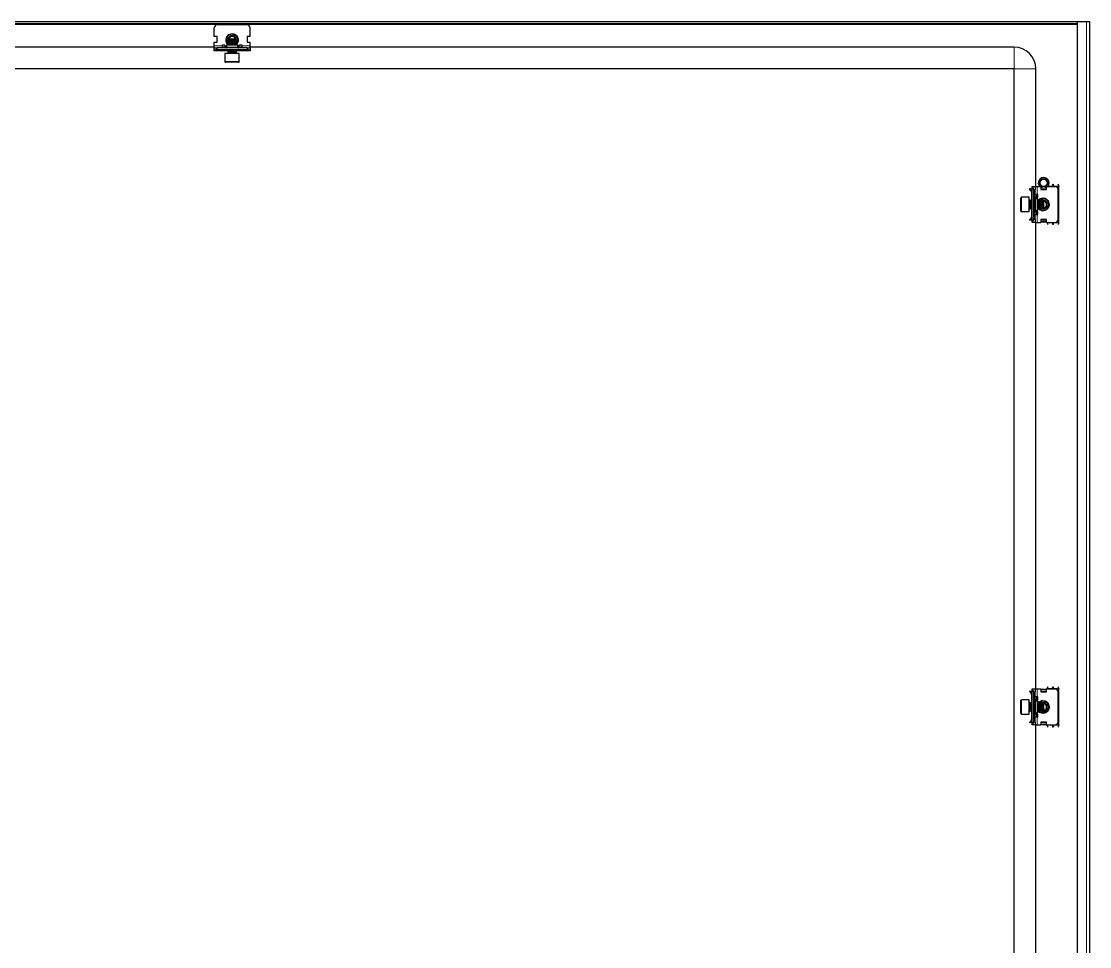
# Model space of a CAD drawing. Header units: millimetres. Extents: x -975 to 2254, y -479 to 1191.
# Drawn here: x 1510 to 2254, y 363 to 1007 of the extents above; entities that cross this region are included whole.
import ezdxf

# ---------------------------------------------------------------- set-up
doc = ezdxf.new("R2010")
doc.units = ezdxf.units.MM

msp = doc.modelspace()

# ---------------------------------------------------------------- linework, layer by layer
at = {"color": 7, "linetype": 'Continuous', "lineweight": 25}
for p, q in [((1068.02, 1007.48), (2245.02, 1007.48)), ((1068.02, 1005.98), (2245.02, 1005.98)), ((1667.02, 1004.98), (1646.02, 1004.98)), ((2245.02, -347.52), (2245.02, 1007.48)), ((2245.02, 1007.48), (2251.42, 1007.48)), ((2251.42, 1007.48), (2253.52, 1007.48)), ((2253.52, 1007.48), (2253.52, -347.52)), ((1644.02, 996.98), (1644.02, 1002.98)), ((1646.02, 996.98), (1644.02, 996.98)), ((1646.02, 992.98), (1646.02, 996.98)), ((1669.02, 996.98), (1667.02, 996.98)), ((1667.02, 996.98), (1667.02, 992.98)), ((1669.02, 996.98), (1669.02, 1002.98)), ((1644.02, 989.48), (1112.02, 989.48)), ((1644.02, 990.48), (1644.02, 992.98)), ((1644.02, 992.98), (1646.02, 992.98)), ((1644.02, 988.98), (1644.02, 990.48)), ((1651.52, 990.98), (1649.52, 990.98)), ((1649.52, 990.98), (1649.52, 990.48)), ((1649.52, 990.48), (1649.52, 988.98)), ((1652.38, 989.48), (1649.52, 989.48)), ((1652.49, 989.31), (1651.52, 990.98)), ((1652.52, 990.98), (1652.52, 989.48)), ((1660.52, 990.98), (1652.52, 990.98)), ((1654.07, 994.98), (1653.52, 994.43)), ((1653.52, 994.43), (1653.52, 994.37)), ((1659.52, 994.43), (1653.52, 994.43)), ((1653.52, 994.37), (1654.07, 993.98)), ((1655.37, 994.37), (1653.52, 994.37)), ((1654.07, 993.98), (1653.52, 993.59)), ((1653.52, 993.59), (1653.52, 993.37)), ((1655.37, 993.59), (1653.52, 993.59)), ((1653.52, 993.37), (1654.07, 992.98)), ((1655.37, 993.37), (1653.52, 993.37)), ((1654.07, 992.98), (1653.52, 992.59)), ((1653.52, 992.59), (1653.52, 992.37)), ((1655.37, 992.59), (1653.52, 992.59)), ((1653.52, 992.37), (1654.07, 991.98)), ((1655.37, 992.37), (1653.52, 992.37)), ((1654.07, 991.98), (1653.52, 991.59)), ((1653.52, 991.59), (1653.52, 991.37)), ((1655.37, 991.59), (1653.52, 991.59)), ((1653.52, 991.37), (1654.07, 990.98)), ((1655.37, 991.37), (1653.52, 991.37)), ((1653.96, 995.51), (1653.77, 994.68)), ((1653.77, 994.19), (1653.84, 993.82)), ((1653.96, 992.91), (1653.83, 993.15)), ((1658.96, 994.98), (1654.07, 994.98)), ((1655.58, 993.98), (1654.07, 993.98)), ((1655.58, 992.98), (1654.07, 992.98)), ((1655.58, 991.98), (1654.07, 991.98)), ((1659.52, 994.37), (1655.37, 994.37)), ((1659.52, 993.59), (1655.37, 993.59)), ((1659.52, 993.37), (1655.37, 993.37)), ((1659.52, 992.59), (1655.37, 992.59)), ((1659.52, 992.37), (1655.37, 992.37)), ((1659.52, 991.59), (1655.37, 991.59)), ((1659.52, 991.37), (1655.37, 991.37)), ((1658.96, 993.98), (1655.58, 993.98)), ((1658.96, 992.98), (1655.58, 992.98)), ((1658.96, 991.98), (1655.58, 991.98)), ((1659.52, 994.43), (1658.96, 994.98)), ((1658.96, 993.98), (1659.52, 994.37)), ((1659.52, 993.59), (1658.96, 993.98)), ((1658.96, 992.98), (1659.52, 993.37)), ((1659.52, 992.59), (1658.96, 992.98)), ((1658.96, 991.98), (1659.52, 992.37)), ((1659.52, 991.59), (1658.96, 991.98)), ((1658.96, 990.98), (1659.52, 991.37)), ((1659.21, 993.15), (1659.07, 992.91)), ((1659.52, 994.37), (1659.52, 994.43)), ((1659.52, 993.37), (1659.52, 993.59)), ((1659.52, 992.37), (1659.52, 992.59)), ((1659.52, 991.37), (1659.52, 991.59)), ((1660.52, 989.48), (1660.52, 990.98)), ((1661.52, 990.98), (1660.55, 989.31)), ((1663.52, 989.48), (1660.65, 989.48)), ((1663.52, 990.98), (1661.52, 990.98)), ((1663.52, 990.48), (1663.52, 990.98)), ((1663.52, 988.98), (1663.52, 990.48)), ((1667.02, 992.98), (1669.02, 992.98)), ((1669.02, 990.48), (1669.02, 992.98)), ((1669.02, 988.98), (1669.02, 990.48)), ((2201.02, 989.48), (1669.02, 989.48)), ((1644.02, 986.98), (1644.02, 988.98)), ((1644.02, 988.98), (1646.02, 988.98)), ((1644.29, 986.98), (1644.02, 986.98)), ((1668.75, 986.98), (1644.29, 986.98)), ((1667.02, 988.98), (1646.02, 988.98)), ((1646.02, 987.98), (1667.02, 987.98)), ((1651.52, 984.98), (1651.52, 979.58)), ((1661.52, 984.98), (1651.52, 984.98)), ((1654.07, 986.98), (1653.52, 986.59)), ((1653.52, 986.59), (1653.52, 986.37)), ((1655.37, 986.59), (1653.52, 986.59)), ((1653.52, 986.37), (1654.07, 985.98)), ((1655.37, 986.37), (1653.52, 986.37)), ((1654.07, 985.98), (1653.52, 985.59)), ((1653.52, 985.59), (1653.52, 985.23)), ((1655.37, 985.59), (1653.52, 985.59)), ((1655.58, 985.98), (1654.07, 985.98)), ((1659.52, 986.59), (1655.37, 986.59)), ((1659.52, 986.37), (1655.37, 986.37)), ((1659.52, 985.59), (1655.37, 985.59)), ((1658.96, 985.98), (1655.58, 985.98)), ((1659.52, 986.59), (1658.96, 986.98)), ((1658.96, 985.98), (1659.52, 986.37)), ((1659.52, 985.59), (1658.96, 985.98)), ((1659.52, 986.37), (1659.52, 986.59)), ((1659.52, 985.23), (1659.52, 985.59)), ((1661.52, 979.58), (1661.52, 984.98)), ((1667.02, 988.98), (1669.02, 988.98)), ((1669.02, 986.98), (1668.75, 986.98)), ((1669.02, 988.98), (1669.02, 986.98)), ((2201.02, 974.48), (1112.02, 974.48)), ((1660.92, 978.98), (1652.12, 978.98)), ((2201.02, -314.52), (2201.02, 974.48)), ((2216.02, 892.48), (2216.02, 974.48)), ((2232.02, 867.23), (2232.02, 892.73)), ((2211.96, 891.12), (2211.6, 890.77)), ((2212.58, 889.79), (2211.6, 890.77)), ((2212.93, 890.15), (2211.96, 891.12)), ((2212.58, 889.79), (2212.93, 890.15)), ((2213.02, 890.48), (2213.02, 890.09)), ((2213.02, 888.73), (2213.52, 888.73)), ((2213.02, 888.73), (2213.02, 885.23)), ((2213.52, 885.23), (2213.02, 885.23)), ((2213.02, 885.23), (2213.02, 882.98)), ((2213.31, 891.19), (2213.52, 891.4)), ((2213.52, 892.48), (2215.52, 892.48)), ((2213.52, 892.21), (2213.52, 892.48)), ((2213.52, 867.75), (2213.52, 892.21)), ((2214.52, 890.48), (2214.52, 869.48)), ((2215.52, 892.48), (2215.52, 890.48)), ((2215.52, 892.48), (2217.02, 892.48)), ((2215.52, 869.48), (2215.52, 890.48)), ((2217.02, 886.98), (2215.52, 886.98)), ((2216.02, 884.12), (2216.02, 885.23)), ((2216.02, 885.23), (2216.52, 885.23)), ((2216.52, 885.23), (2217.52, 885.23)), ((2217.02, 892.48), (2219.52, 892.48)), ((2217.52, 886.98), (2217.02, 886.98)), ((2217.52, 884.98), (2217.52, 886.98)), ((2219.52, 892.48), (2219.52, 890.48)), ((2219.77, 891.67), (2219.52, 891.81)), ((2219.52, 890.48), (2223.52, 890.48)), ((2219.77, 892.1), (2220.1, 892.34)), ((2220.27, 892.1), (2219.77, 891.75)), ((2219.77, 891.75), (2219.77, 892.1)), ((2219.77, 890.84), (2219.77, 891.75)), ((2219.77, 890.48), (2219.77, 890.84)), ((2220.27, 892.26), (2220.27, 892.1)), ((2220.27, 892.1), (2220.67, 892.1)), ((2222.36, 892.1), (2222.77, 892.1)), ((2222.77, 892.1), (2222.77, 892.26)), ((2223.27, 891.75), (2222.77, 892.1)), ((2222.94, 892.34), (2223.27, 892.1)), ((2223.27, 892.1), (2223.27, 891.75)), ((2223.27, 891.75), (2223.27, 890.84)), ((2223.27, 890.84), (2223.27, 890.48)), ((2223.52, 891.81), (2223.32, 891.69)), ((2223.32, 891.69), (2223.32, 890.48)), ((2223.52, 890.48), (2223.52, 892.48)), ((2223.52, 892.48), (2229.52, 892.48)), ((2231.52, 869.48), (2231.52, 890.48)), ((2205.52, 884.05), (2205.52, 884.38)), ((2205.52, 875.58), (2205.52, 884.05)), ((2211.52, 884.98), (2206.12, 884.98)), ((2211.52, 884.6), (2211.52, 884.98)), ((2211.52, 874.98), (2211.52, 884.6)), ((2212.13, 882.98), (2211.77, 882.98)), ((2212.52, 882.43), (2212.13, 882.98)), ((2212.13, 878.84), (2212.13, 882.98)), ((2212.13, 876.98), (2212.13, 878.84)), ((2212.91, 882.98), (2212.52, 882.43)), ((2212.52, 879.05), (2212.52, 882.43)), ((2212.52, 877.54), (2212.52, 879.05)), ((2213.13, 882.98), (2212.91, 882.98)), ((2212.91, 878.84), (2212.91, 882.98)), ((2212.91, 876.98), (2212.91, 878.84)), ((2213.52, 882.43), (2213.13, 882.98)), ((2213.13, 878.84), (2213.13, 882.98)), ((2213.13, 876.98), (2213.13, 878.84)), ((2215.84, 884.02), (2217.52, 884.98)), ((2217.52, 883.98), (2216.02, 883.98)), ((2217.52, 875.98), (2217.52, 883.98)), ((2217.91, 882.98), (2217.52, 882.43)), ((2218.13, 882.98), (2217.91, 882.98)), ((2217.91, 878.84), (2217.91, 882.98)), ((2217.91, 876.98), (2217.91, 878.84)), ((2218.52, 882.43), (2218.13, 882.98)), ((2218.13, 878.84), (2218.13, 882.98)), ((2218.13, 876.98), (2218.13, 878.84)), ((2218.91, 882.98), (2218.52, 882.43)), ((2218.52, 879.05), (2218.52, 882.43)), ((2218.52, 877.54), (2218.52, 879.05)), ((2219.13, 882.98), (2218.91, 882.98)), ((2218.91, 878.84), (2218.91, 882.98)), ((2218.91, 876.98), (2218.91, 878.84)), ((2219.52, 882.43), (2219.13, 882.98)), ((2219.13, 878.84), (2219.13, 882.98)), ((2219.13, 876.98), (2219.13, 878.84)), ((2219.44, 882.54), (2219.69, 882.67)), ((2219.91, 882.98), (2219.52, 882.43)), ((2219.52, 879.05), (2219.52, 882.43)), ((2219.52, 877.54), (2219.52, 879.05)), ((2220.13, 882.98), (2219.91, 882.98)), ((2219.91, 878.84), (2219.91, 882.98)), ((2219.91, 876.98), (2219.91, 878.84)), ((2220.52, 882.43), (2220.13, 882.98)), ((2220.13, 878.84), (2220.13, 882.98)), ((2220.13, 876.98), (2220.13, 878.84)), ((2220.91, 882.98), (2220.52, 882.43)), ((2220.52, 879.05), (2220.52, 882.43)), ((2220.52, 877.54), (2220.52, 879.05)), ((2220.96, 882.98), (2220.91, 882.98)), ((2220.91, 878.84), (2220.91, 882.98)), ((2220.91, 876.98), (2220.91, 878.84)), ((2221.52, 882.43), (2220.96, 882.98)), ((2220.96, 882.76), (2220.96, 882.98)), ((2220.96, 876.98), (2220.96, 882.76)), ((2221.52, 882.24), (2221.52, 882.43)), ((2221.52, 877.54), (2221.52, 882.24)), ((2206.12, 874.98), (2211.52, 874.98)), ((2211.77, 876.98), (2212.13, 876.98)), ((2212.13, 876.98), (2212.52, 877.54)), ((2212.52, 877.54), (2212.91, 876.98)), ((2212.91, 876.98), (2213.13, 876.98)), ((2213.02, 876.98), (2213.02, 874.73)), ((2213.02, 874.73), (2213.02, 871.23)), ((2213.02, 874.73), (2213.52, 874.73)), ((2213.02, 871.23), (2213.52, 871.23)), ((2213.13, 876.98), (2213.52, 877.54)), ((2215.52, 872.98), (2217.02, 872.98)), ((2217.52, 874.98), (2215.84, 875.95)), ((2216.02, 875.98), (2217.52, 875.98)), ((2216.02, 874.73), (2216.02, 875.85)), ((2216.52, 874.73), (2216.02, 874.73)), ((2217.52, 874.73), (2216.52, 874.73)), ((2217.02, 872.98), (2217.52, 872.98)), ((2217.52, 877.54), (2217.91, 876.98)), ((2217.52, 872.98), (2217.52, 874.98)), ((2217.91, 876.98), (2218.13, 876.98)), ((2218.13, 876.98), (2218.52, 877.54)), ((2218.52, 877.54), (2218.91, 876.98)), ((2218.91, 876.98), (2219.13, 876.98)), ((2219.13, 876.98), (2219.52, 877.54)), ((2219.69, 877.29), (2219.44, 877.43)), ((2219.52, 877.54), (2219.91, 876.98)), ((2219.91, 876.98), (2220.13, 876.98)), ((2220.13, 876.98), (2220.52, 877.54)), ((2220.35, 877.3), (2220.73, 877.24)), ((2220.52, 877.54), (2220.91, 876.98)), ((2220.91, 876.98), (2220.96, 876.98)), ((2220.96, 876.98), (2221.52, 877.54)), ((2221.21, 877.23), (2222.04, 877.42)), ((2212.58, 870.17), (2211.6, 869.2)), ((2211.96, 868.84), (2211.6, 869.2)), ((2212.93, 869.82), (2211.96, 868.84)), ((2212.58, 870.17), (2212.93, 869.82)), ((2213.02, 869.48), (2213.02, 869.94)), ((2213.52, 868.57), (2213.31, 868.78)), ((2213.52, 867.48), (2213.52, 867.75)), ((2215.52, 867.48), (2213.52, 867.48)), ((2215.52, 869.48), (2215.52, 867.48)), ((2215.52, 867.48), (2217.02, 867.48)), ((2216.02, 542.48), (2216.02, 867.48)), ((2217.02, 867.48), (2219.52, 867.48)), ((2223.52, 869.48), (2219.52, 869.48)), ((2219.52, 869.48), (2219.52, 867.48)), ((2219.77, 869.13), (2219.77, 869.48)), ((2219.77, 868.22), (2219.77, 869.13)), ((2219.77, 867.86), (2219.77, 868.22)), ((2219.77, 868.22), (2220.27, 867.86)), ((2220.27, 867.51), (2219.77, 867.86)), ((2220.27, 867.86), (2220.27, 867.51)), ((2222.77, 867.86), (2220.27, 867.86)), ((2222.77, 867.51), (2220.27, 867.51)), ((2222.77, 867.86), (2223.27, 868.22)), ((2222.77, 867.51), (2222.77, 867.86)), ((2223.27, 867.86), (2222.77, 867.51)), ((2223.27, 869.48), (2223.27, 869.13)), ((2223.27, 869.13), (2223.27, 868.22)), ((2223.27, 868.22), (2223.27, 867.86)), ((2223.32, 869.48), (2223.32, 867.6)), ((2223.32, 867.6), (2223.52, 867.6)), ((2223.52, 867.48), (2223.52, 869.48)), ((2223.52, 867.48), (2229.52, 867.48)), ((2224.02, 867.23), (2224.02, 867.48)), ((2211.96, 541.12), (2211.6, 540.77)), ((2212.58, 539.79), (2211.6, 540.77)), ((2212.93, 540.15), (2211.96, 541.12)), ((2212.58, 539.79), (2212.93, 540.15)), ((2213.02, 540.48), (2213.02, 540.09)), ((2213.02, 538.73), (2213.52, 538.73)), ((2213.02, 538.73), (2213.02, 535.23)), ((2213.31, 541.19), (2213.52, 541.4)), ((2213.52, 542.48), (2215.52, 542.48)), ((2213.52, 542.21), (2213.52, 542.48)), ((2213.52, 517.75), (2213.52, 542.21)), ((2214.52, 540.48), (2214.52, 519.48)), ((2215.52, 542.48), (2215.52, 540.48)), ((2215.52, 542.48), (2217.02, 542.48)), ((2215.52, 519.48), (2215.52, 540.48)), ((2217.02, 536.98), (2215.52, 536.98)), ((2217.02, 542.48), (2219.52, 542.48)), ((2217.52, 536.98), (2217.02, 536.98)), ((2217.52, 534.98), (2217.52, 536.98)), ((2219.52, 542.48), (2219.52, 540.48)), ((2219.52, 540.48), (2223.52, 540.48)), ((2219.77, 542.1), (2220.27, 542.46)), ((2220.27, 542.1), (2219.77, 541.75)), ((2219.77, 541.75), (2219.77, 542.1)), ((2219.77, 540.84), (2219.77, 541.75)), ((2219.77, 540.48), (2219.77, 540.84)), ((2220.27, 542.46), (2220.27, 542.1)), ((2220.27, 542.46), (2222.77, 542.46)), ((2220.27, 542.1), (2222.77, 542.1)), ((2222.77, 542.1), (2222.77, 542.46)), ((2222.77, 542.46), (2223.27, 542.1)), ((2223.27, 541.75), (2222.77, 542.1)), ((2223.27, 542.1), (2223.27, 541.75)), ((2223.27, 541.75), (2223.27, 540.84)), ((2223.27, 540.84), (2223.27, 540.48)), ((2223.32, 542.36), (2223.32, 540.48)), ((2223.52, 542.36), (2223.32, 542.36)), ((2223.52, 540.48), (2223.52, 542.48)), ((2223.52, 542.48), (2229.52, 542.48)), ((2224.02, 542.48), (2224.02, 542.73)), ((2231.52, 519.48), (2231.52, 540.48)), ((2232.02, 517.23), (2232.02, 542.73)), ((2205.52, 534.05), (2205.52, 534.38)), ((2205.52, 525.58), (2205.52, 534.05)), ((2211.52, 534.98), (2206.12, 534.98)), ((2211.52, 534.6), (2211.52, 534.98)), ((2211.52, 524.98), (2211.52, 534.6)), ((2212.13, 532.98), (2211.77, 532.98)), ((2212.52, 532.43), (2212.13, 532.98)), ((2212.13, 528.84), (2212.13, 532.98)), ((2212.13, 526.98), (2212.13, 528.84)), ((2212.91, 532.98), (2212.52, 532.43)), ((2212.52, 529.05), (2212.52, 532.43)), ((2212.52, 527.54), (2212.52, 529.05)), ((2213.13, 532.98), (2212.91, 532.98)), ((2212.91, 528.84), (2212.91, 532.98)), ((2212.91, 526.98), (2212.91, 528.84)), ((2213.52, 535.23), (2213.02, 535.23)), ((2213.02, 535.23), (2213.02, 532.98)), ((2213.52, 532.43), (2213.13, 532.98)), ((2213.13, 528.84), (2213.13, 532.98)), ((2213.13, 526.98), (2213.13, 528.84)), ((2215.84, 534.02), (2217.52, 534.98)), ((2216.02, 534.12), (2216.02, 535.23)), ((2216.02, 535.23), (2216.52, 535.23)), ((2217.52, 533.98), (2216.02, 533.98)), ((2216.52, 535.23), (2217.52, 535.23)), ((2217.52, 525.98), (2217.52, 533.98)), ((2217.91, 532.98), (2217.52, 532.43)), ((2218.13, 532.98), (2217.91, 532.98)), ((2217.91, 528.84), (2217.91, 532.98)), ((2217.91, 526.98), (2217.91, 528.84)), ((2218.52, 532.43), (2218.13, 532.98)), ((2218.13, 528.84), (2218.13, 532.98)), ((2218.13, 526.98), (2218.13, 528.84)), ((2218.91, 532.98), (2218.52, 532.43)), ((2218.52, 529.05), (2218.52, 532.43)), ((2218.52, 527.54), (2218.52, 529.05)), ((2219.13, 532.98), (2218.91, 532.98)), ((2218.91, 528.84), (2218.91, 532.98)), ((2218.91, 526.98), (2218.91, 528.84)), ((2219.52, 532.43), (2219.13, 532.98)), ((2219.13, 528.84), (2219.13, 532.98)), ((2219.13, 526.98), (2219.13, 528.84)), ((2219.44, 532.54), (2219.69, 532.67)), ((2219.91, 532.98), (2219.52, 532.43)), ((2219.52, 529.05), (2219.52, 532.43)), ((2219.52, 527.54), (2219.52, 529.05)), ((2220.13, 532.98), (2219.91, 532.98)), ((2219.91, 528.84), (2219.91, 532.98)), ((2219.91, 526.98), (2219.91, 528.84)), ((2220.52, 532.43), (2220.13, 532.98)), ((2220.13, 528.84), (2220.13, 532.98)), ((2220.13, 526.98), (2220.13, 528.84)), ((2220.91, 532.98), (2220.52, 532.43)), ((2220.52, 529.05), (2220.52, 532.43)), ((2220.52, 527.54), (2220.52, 529.05)), ((2220.96, 532.98), (2220.91, 532.98)), ((2220.91, 528.84), (2220.91, 532.98)), ((2220.91, 526.98), (2220.91, 528.84)), ((2221.52, 532.43), (2220.96, 532.98)), ((2220.96, 532.76), (2220.96, 532.98)), ((2220.96, 526.98), (2220.96, 532.76)), ((2221.52, 532.24), (2221.52, 532.43)), ((2221.52, 527.54), (2221.52, 532.24)), ((2206.12, 524.98), (2211.52, 524.98)), ((2211.77, 526.98), (2212.13, 526.98)), ((2212.13, 526.98), (2212.52, 527.54)), ((2212.52, 527.54), (2212.91, 526.98)), ((2212.91, 526.98), (2213.13, 526.98)), ((2213.02, 526.98), (2213.02, 524.73)), ((2213.02, 524.73), (2213.02, 521.23)), ((2213.02, 524.73), (2213.52, 524.73)), ((2213.02, 521.23), (2213.52, 521.23)), ((2213.13, 526.98), (2213.52, 527.54)), ((2215.52, 522.98), (2217.02, 522.98)), ((2217.52, 524.98), (2215.84, 525.95)), ((2216.02, 525.98), (2217.52, 525.98)), ((2216.02, 524.73), (2216.02, 525.85)), ((2216.52, 524.73), (2216.02, 524.73)), ((2217.52, 524.73), (2216.52, 524.73)), ((2217.02, 522.98), (2217.52, 522.98)), ((2217.52, 527.54), (2217.91, 526.98)), ((2217.52, 522.98), (2217.52, 524.98)), ((2217.91, 526.98), (2218.13, 526.98)), ((2218.13, 526.98), (2218.52, 527.54)), ((2218.52, 527.54), (2218.91, 526.98)), ((2218.91, 526.98), (2219.13, 526.98)), ((2219.13, 526.98), (2219.52, 527.54)), ((2219.69, 527.29), (2219.44, 527.43)), ((2219.52, 527.54), (2219.91, 526.98)), ((2219.91, 526.98), (2220.13, 526.98)), ((2220.13, 526.98), (2220.52, 527.54)), ((2220.35, 527.3), (2220.73, 527.24)), ((2220.52, 527.54), (2220.91, 526.98)), ((2220.91, 526.98), (2220.96, 526.98)), ((2220.96, 526.98), (2221.52, 527.54)), ((2221.21, 527.23), (2222.04, 527.42)), ((2212.58, 520.17), (2211.6, 519.2)), ((2211.96, 518.84), (2211.6, 519.2)), ((2212.93, 519.82), (2211.96, 518.84)), ((2212.58, 520.17), (2212.93, 519.82)), ((2213.02, 519.48), (2213.02, 519.94)), ((2213.52, 518.57), (2213.31, 518.78)), ((2213.52, 517.48), (2213.52, 517.75)), ((2215.52, 517.48), (2213.52, 517.48)), ((2215.52, 519.48), (2215.52, 517.48)), ((2215.52, 517.48), (2217.02, 517.48)), ((2216.02, 142.48), (2216.02, 517.48)), ((2217.02, 517.48), (2219.52, 517.48)), ((2223.52, 519.48), (2219.52, 519.48)), ((2219.52, 519.48), (2219.52, 517.48)), ((2219.77, 519.13), (2219.77, 519.48)), ((2219.77, 518.22), (2219.77, 519.13)), ((2219.77, 517.86), (2219.77, 518.22)), ((2219.77, 518.22), (2220.27, 517.86)), ((2220.27, 517.51), (2219.77, 517.86)), ((2220.27, 517.86), (2220.27, 517.51)), ((2222.77, 517.86), (2220.27, 517.86)), ((2222.77, 517.51), (2220.27, 517.51)), ((2222.77, 517.86), (2223.27, 518.22)), ((2222.77, 517.51), (2222.77, 517.86)), ((2223.27, 517.86), (2222.77, 517.51)), ((2223.27, 519.48), (2223.27, 519.13)), ((2223.27, 519.13), (2223.27, 518.22)), ((2223.27, 518.22), (2223.27, 517.86)), ((2223.32, 519.48), (2223.32, 517.6)), ((2223.32, 517.6), (2223.52, 517.6)), ((2223.52, 517.48), (2223.52, 519.48)), ((2223.52, 517.48), (2229.52, 517.48)), ((2224.02, 517.23), (2224.02, 517.48))]:
    msp.add_line(p, q, dxfattribs=at)
at = {"color": 8, "linetype": 'Continuous', "lineweight": 18}
for p, q in [((1068.02, 1005.38), (2245.02, 1005.38)), ((2251.42, 1007.48), (2251.42, -347.52)), ((1649.52, 990.48), (1644.02, 990.48)), ((1652.52, 989.48), (1660.52, 989.48)), ((1669.02, 990.48), (1663.52, 990.48)), ((2201.02, 974.48), (2201.02, 989.48)), ((1646.02, 988.98), (1646.02, 987.98)), ((1653.52, 985.23), (1659.29, 985.23)), ((1659.29, 985.23), (1659.52, 985.23)), ((1667.02, 987.98), (1667.02, 988.98)), ((1651.52, 979.58), (1661.52, 979.58)), ((2201.02, 974.48), (2216.02, 974.48)), ((2224.52, 892.73), (2228.02, 892.73)), ((2232.02, 892.73), (2228.02, 892.73)), ((2213.52, 890.48), (2213.02, 890.48)), ((2213.52, 890.98), (2213.31, 891.19)), ((2215.52, 890.48), (2214.52, 890.48)), ((2216.52, 885.23), (2216.52, 886.98)), ((2217.02, 886.98), (2217.02, 892.48)), ((2223.27, 890.84), (2219.77, 890.84)), ((2206.12, 884.98), (2206.12, 884.6)), ((2206.12, 884.6), (2206.12, 874.98)), ((2211.77, 882.98), (2211.77, 876.98)), ((2216.02, 883.98), (2216.02, 875.98)), ((2216.52, 872.98), (2216.52, 874.73)), ((2217.02, 867.48), (2217.02, 872.98)), ((2213.52, 869.48), (2213.02, 869.48)), ((2213.52, 868.98), (2213.31, 868.78)), ((2214.52, 869.48), (2215.52, 869.48)), ((2219.77, 869.13), (2223.27, 869.13)), ((2228.02, 867.23), (2224.02, 867.23)), ((2232.02, 867.23), (2228.02, 867.23)), ((2213.52, 540.48), (2213.02, 540.48)), ((2213.52, 540.98), (2213.31, 541.19)), ((2215.52, 540.48), (2214.52, 540.48)), ((2216.52, 535.23), (2216.52, 536.98)), ((2217.02, 536.98), (2217.02, 542.48)), ((2223.27, 540.84), (2219.77, 540.84)), ((2224.02, 542.73), (2228.02, 542.73)), ((2232.02, 542.73), (2228.02, 542.73)), ((2206.12, 534.98), (2206.12, 534.6)), ((2206.12, 534.6), (2206.12, 524.98)), ((2211.77, 532.98), (2211.77, 526.98)), ((2216.02, 533.98), (2216.02, 525.98)), ((2216.52, 522.98), (2216.52, 524.73)), ((2217.02, 517.48), (2217.02, 522.98)), ((2213.52, 519.48), (2213.02, 519.48)), ((2213.52, 518.98), (2213.31, 518.78)), ((2214.52, 519.48), (2215.52, 519.48)), ((2219.77, 519.13), (2223.27, 519.13)), ((2228.02, 517.23), (2224.02, 517.23)), ((2232.02, 517.23), (2228.02, 517.23))]:
    msp.add_line(p, q, dxfattribs=at)
at = {"color": 7, "linetype": 'Continuous', "lineweight": 25, "flags": 128}
for points in [[(1659.2, 993.82), (1659.22, 993.95), (1659.26, 994.19)], [(2220.73, 882.73), (2220.48, 882.69), (2220.35, 882.66)], [(2220.73, 532.73), (2220.48, 532.69), (2220.35, 532.66)]]:
    msp.add_lwpolyline(points, dxfattribs=at)
at = {"color": 7, "linetype": 'Continuous', "lineweight": 25}
for radius in [3, 2.5]:
    msp.add_circle((2221.52, 894.98), radius, dxfattribs=at)
for centre, radius, start, end in [((1646.02, 1002.98), 2, 90, 180), ((1667.02, 1002.98), 2, 0, 90), ((1656.52, 994.48), 4, 315.71765, 180), ((1656.52, 994.48), 3, 344.33161, 195.66839), ((1656.52, 994.48), 2.76, 4.01261, 158.2426), ((1656.52, 994.48), 2.45, 11.79772, 168.20228), ((1652.02, 989.48), 0.5, 270, 0), ((1656.52, 994.48), 4, 180, 224.28235), ((1661.02, 989.48), 0.5, 180, 270), ((2201.02, 974.48), 15, 0, 90), ((1646.02, 985.98), 2, 90, 150), ((1653.27, 985.23), 0.25, 270, 0), ((1659.77, 985.23), 0.25, 180, 270), ((1667.02, 985.98), 2, 30, 90), ((1652.12, 979.58), 0.6, 180, 270), ((1660.92, 979.58), 0.6, 270, 0), ((2221.52, 894.98), 3.75, 0, 221.81031), ((2221.52, 894.98), 3.75, 318.18969, 0), ((2214.02, 890.48), 1, 135, 180), ((2212.52, 890.48), 2, 0, 60), ((2229.52, 890.48), 2, 0, 90), ((2206.12, 884.38), 0.6, 90, 180), ((2211.77, 883.23), 0.25, 180, 270), ((2216.02, 884.48), 0.5, 180, 270), ((2221.02, 879.98), 4, 90, 134.28235), ((2221.02, 879.98), 4, 225.71765, 90), ((2221.02, 879.98), 3, 254.33161, 105.66839), ((2221.02, 879.98), 2.76, 291.7574, 85.98739), ((2221.02, 879.98), 2.45, 21.7574, 78.20228), ((2221.02, 879.98), 2.45, 281.79772, 21.7574), ((2206.12, 875.58), 0.6, 180, 270), ((2211.77, 876.73), 0.25, 90, 180), ((2216.02, 875.48), 0.5, 90, 180), ((2214.02, 869.48), 1, 180, 225), ((2212.52, 869.48), 2, 300, 0), ((2229.52, 869.48), 2, 270, 0), ((2214.02, 540.48), 1, 135, 180), ((2212.52, 540.48), 2, 0, 60), ((2229.52, 540.48), 2, 0, 90), ((2206.12, 534.38), 0.6, 90, 180), ((2211.77, 533.23), 0.25, 180, 270), ((2216.02, 534.48), 0.5, 180, 270), ((2221.02, 529.98), 4, 90, 134.28235), ((2221.02, 529.98), 4, 225.71765, 90), ((2221.02, 529.98), 3, 254.33161, 105.66839), ((2221.02, 529.98), 2.76, 291.7574, 85.98739), ((2221.02, 529.98), 2.45, 21.7574, 78.20228), ((2221.02, 529.98), 2.45, 281.79772, 21.7574), ((2206.12, 525.58), 0.6, 180, 270), ((2211.77, 526.73), 0.25, 90, 180), ((2216.02, 525.48), 0.5, 90, 180), ((2214.02, 519.48), 1, 180, 225), ((2212.52, 519.48), 2, 300, 0), ((2229.52, 519.48), 2, 270, 0)]:
    msp.add_arc(centre, radius, start, end, dxfattribs=at)
at = {"color": 8, "linetype": 'Continuous', "lineweight": 18}
for centre, start, end in [((1656.52, 994.48), 308.94244, 180), ((1656.52, 994.48), 180, 231.05756), ((2221.02, 879.98), 218.94244, 90), ((2221.02, 879.98), 90, 141.05756), ((2221.02, 529.98), 218.94244, 90), ((2221.02, 529.98), 90, 141.05756)]:
    msp.add_arc(centre, 4.5, start, end, dxfattribs=at)
at = {"color": 7, "linetype": 'Continuous', "lineweight": 25}
for points, knots in [([(2227.45, 894.05), (2227.53, 893.89), (2227.7, 893.54), (2227.89, 893.05), (2228, 892.77), (2228.02, 892.73)], [0, 0, 0, 0, 0.4154826, 0.9171518, 1, 1, 1, 1]), ([(2228.02, 892.73), (2228.11, 892.98), (2228.3, 893.46), (2228.49, 893.86), (2228.59, 894.06)], [0, 0, 0, 0, 0.502065, 1, 1, 1, 1]), ([(2231.45, 894.05), (2231.53, 893.89), (2231.7, 893.54), (2231.89, 893.05), (2232, 892.77), (2232.02, 892.73)], [0, 0, 0, 0, 0.4154826, 0.9171518, 1, 1, 1, 1]), ([(2213.02, 888.73), (2213, 888.92), (2212.97, 889.21), (2212.78, 889.57), (2212.65, 889.72), (2212.58, 889.79)], [0, 0, 0, 0, 0.4850424, 0.7384039, 1, 1, 1, 1]), ([(2213.52, 888.73), (2213.49, 888.97), (2213.44, 889.46), (2213.15, 889.92), (2212.96, 890.12), (2212.93, 890.15)], [0, 0, 0, 0, 0.461863, 0.923726, 1, 1, 1, 1]), ([(2212.58, 870.17), (2212.7, 870.32), (2212.88, 870.55), (2213, 870.93), (2213.01, 871.13), (2213.02, 871.23)], [0, 0, 0, 0, 0.4850424, 0.7384039, 1, 1, 1, 1]), ([(2212.93, 869.82), (2213.08, 870.01), (2213.39, 870.39), (2213.51, 870.91), (2213.52, 871.19), (2213.52, 871.23)], [0, 0, 0, 0, 0.461863, 0.923726, 1, 1, 1, 1]), ([(2224.59, 865.92), (2224.51, 866.08), (2224.34, 866.42), (2224.14, 866.91), (2224.03, 867.19), (2224.02, 867.23)], [0, 0, 0, 0, 0.415483, 0.917152, 1, 1, 1, 1]), ([(2228.02, 867.23), (2227.92, 866.99), (2227.73, 866.5), (2227.54, 866.11), (2227.45, 865.91)], [0, 0, 0, 0, 0.5020654, 1, 1, 1, 1]), ([(2228.59, 865.92), (2228.51, 866.08), (2228.34, 866.42), (2228.14, 866.91), (2228.03, 867.19), (2228.02, 867.23)], [0, 0, 0, 0, 0.415483, 0.917152, 1, 1, 1, 1]), ([(2232.02, 867.23), (2231.92, 866.99), (2231.73, 866.5), (2231.54, 866.11), (2231.45, 865.91)], [0, 0, 0, 0, 0.502065, 1, 1, 1, 1]), ([(2224.02, 542.73), (2224.07, 542.85), (2224.16, 543.09), (2224.3, 543.44), (2224.45, 543.77), (2224.54, 543.96), (2224.59, 544.06)], [0, 0, 0, 0, 0.247454, 0.50208, 0.749534, 1, 1, 1, 1]), ([(2227.45, 544.05), (2227.53, 543.89), (2227.7, 543.54), (2227.89, 543.05), (2228, 542.77), (2228.02, 542.73)], [0, 0, 0, 0, 0.415483, 0.917152, 1, 1, 1, 1]), ([(2228.02, 542.73), (2228.11, 542.98), (2228.3, 543.46), (2228.49, 543.86), (2228.59, 544.06)], [0, 0, 0, 0, 0.502065, 1, 1, 1, 1]), ([(2231.45, 544.05), (2231.53, 543.89), (2231.7, 543.54), (2231.89, 543.05), (2232, 542.77), (2232.02, 542.73)], [0, 0, 0, 0, 0.415483, 0.917152, 1, 1, 1, 1]), ([(2213.02, 538.73), (2213, 538.92), (2212.97, 539.21), (2212.78, 539.57), (2212.65, 539.72), (2212.58, 539.79)], [0, 0, 0, 0, 0.4850424, 0.7384039, 1, 1, 1, 1]), ([(2213.52, 538.73), (2213.49, 538.97), (2213.44, 539.46), (2213.15, 539.92), (2212.96, 540.12), (2212.93, 540.15)], [0, 0, 0, 0, 0.461863, 0.923726, 1, 1, 1, 1]), ([(2212.58, 520.17), (2212.7, 520.32), (2212.88, 520.55), (2213, 520.93), (2213.01, 521.13), (2213.02, 521.23)], [0, 0, 0, 0, 0.485042, 0.738404, 1, 1, 1, 1]), ([(2212.93, 519.82), (2213.08, 520.01), (2213.39, 520.39), (2213.51, 520.91), (2213.52, 521.19), (2213.52, 521.23)], [0, 0, 0, 0, 0.461863, 0.923726, 1, 1, 1, 1]), ([(2224.59, 515.92), (2224.51, 516.08), (2224.34, 516.42), (2224.14, 516.91), (2224.03, 517.19), (2224.02, 517.23)], [0, 0, 0, 0, 0.4154826, 0.9171518, 1, 1, 1, 1]), ([(2228.02, 517.23), (2227.92, 516.99), (2227.73, 516.5), (2227.54, 516.11), (2227.45, 515.91)], [0, 0, 0, 0, 0.502065, 1, 1, 1, 1]), ([(2228.59, 515.92), (2228.51, 516.08), (2228.34, 516.42), (2228.14, 516.91), (2228.03, 517.19), (2228.02, 517.23)], [0, 0, 0, 0, 0.415483, 0.917152, 1, 1, 1, 1]), ([(2232.02, 517.23), (2231.92, 516.99), (2231.73, 516.5), (2231.54, 516.11), (2231.45, 515.91)], [0, 0, 0, 0, 0.502065, 1, 1, 1, 1])]:
    msp.add_open_spline(points, degree=3, knots=knots, dxfattribs=at)

doc.saveas('drawing.dxf')
